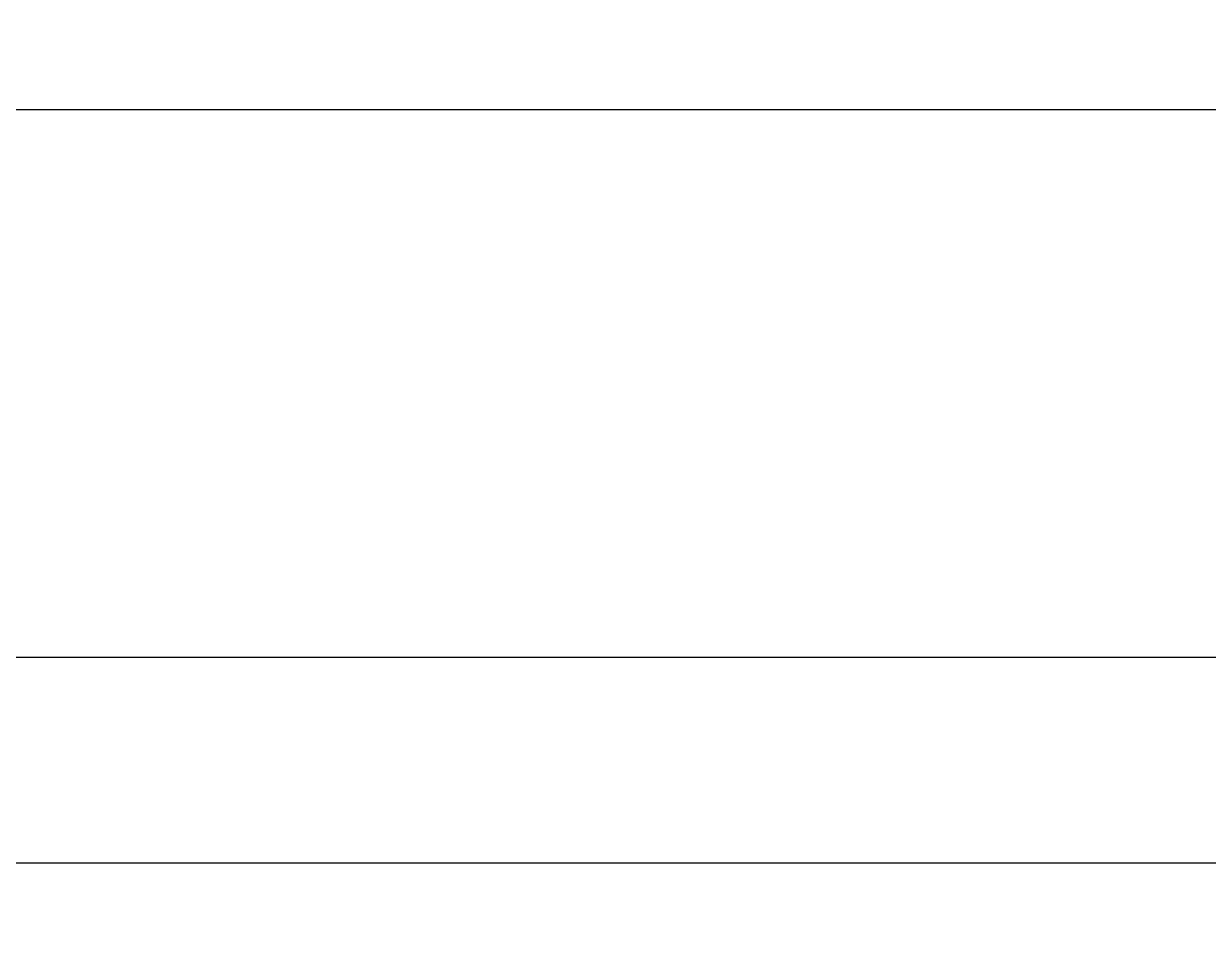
# Model space of a CAD drawing. Header units: millimetres. Extents: x 818 to 1306, y 1648 to 2013.
# Drawn here: x 945.35 to 947.081, y 1841.553 to 1842.879 of the extents above; entities that cross this region are included whole.
import ezdxf

# ---------------------------------------------------------------- set-up
doc = ezdxf.new("R2010")
doc.units = ezdxf.units.MM
doc.layers.add('CF', color=211, linetype='Continuous')
doc.layers.add('尺寸线 DIM', color=3, linetype='Continuous', lineweight=15)
doc.styles.add('TITLE', font='arial.ttf')
doc.dimstyles.new('ISO-25$7', dxfattribs={"dimscale": 0.5, "dimtxt": 2.5, "dimasz": 2, "dimexe": 0.65, "dimexo": 0, "dimtad": 0, "dimdsep": 46, "dimtxsty": 'TITLE', "dimcen": 1.6, "dimclrd": 7, "dimclre": 73, "dimclrt": 7, "dimazin": 0, "dimtfac": 1, "dimtofl": 0, "dimtmove": 0, "dimatfit": 0, "dimfxl": 1, "dimtolj": 1, "dimlwd": 9, "dimlwe": 9, "dimarcsym": 0})

# ---------------------------------------------------------------- blocks, each defined once
blk = doc.blocks.new('A$C579B7D62')
at = {"layer": 'CF', "color": 6}
blk.add_lwpolyline([(-11.5395, -65.4358), (11.5395, -65.4358), (11.5395, 0.9002), (-11.5395, 0.9002), (-11.5395, -65.4358)], dxfattribs=at)

msp = doc.modelspace()

# ---------------------------------------------------------------- linework, layer by layer
at = {"color": 5}
msp.add_line((962.0444, 1842.7527), (940.3657, 1842.7527), dxfattribs=at)
msp.add_lwpolyline([(939.8655, 1907.6887), (962.5445, 1907.6887), (962.5445, 1841.9527), (939.8655, 1841.9527)], close=True)

# ---------------------------------------------------------------- block references
at = {"layer": '尺寸线 DIM', "color": 0, "ltscale": 5}
msp.add_blockref('A$C579B7D62', (951.205, 1907.0885), dxfattribs=at)

# ---------------------------------------------------------------- leaders
msp.add_leader([(940.8655, 1841.5527), (943.1496, 1844.0955), (952.4403, 1844.0955)], dimstyle='ISO-25$7', override={"dimgap": 0.625, "dimtad": 0})

doc.saveas('drawing.dxf')
